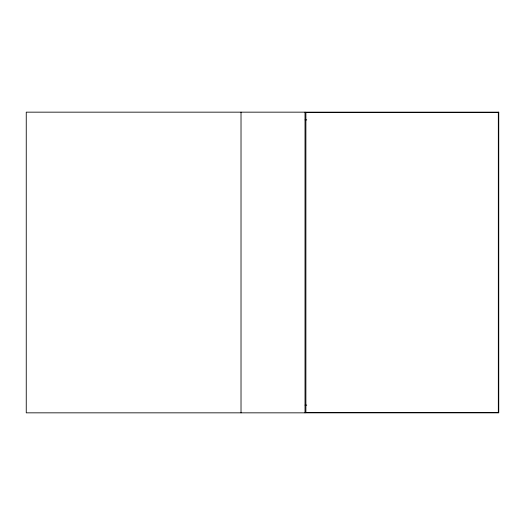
<?xml version="1.0" encoding="UTF-8"?>
<svg xmlns="http://www.w3.org/2000/svg" width="525" height="525" viewBox="0 0 525 525"><rect width="100%" height="100%" fill="white"/><g stroke="black" fill="none" stroke-linecap="round" stroke-linejoin="round"><path stroke-width="0.79" d="M305.091 119.89L306.731 119.89M305.091 405.11L306.731 405.11M305.025 112.16L305.025 412.84M241.021 112.16L241.021 412.84M498.75 112.16L26.25 112.16L26.25 412.84L498.75 412.84L498.75 112.16M498.323 112.586L305.885 112.586L305.885 412.414L498.323 412.414L498.323 112.586"/></g></svg>
